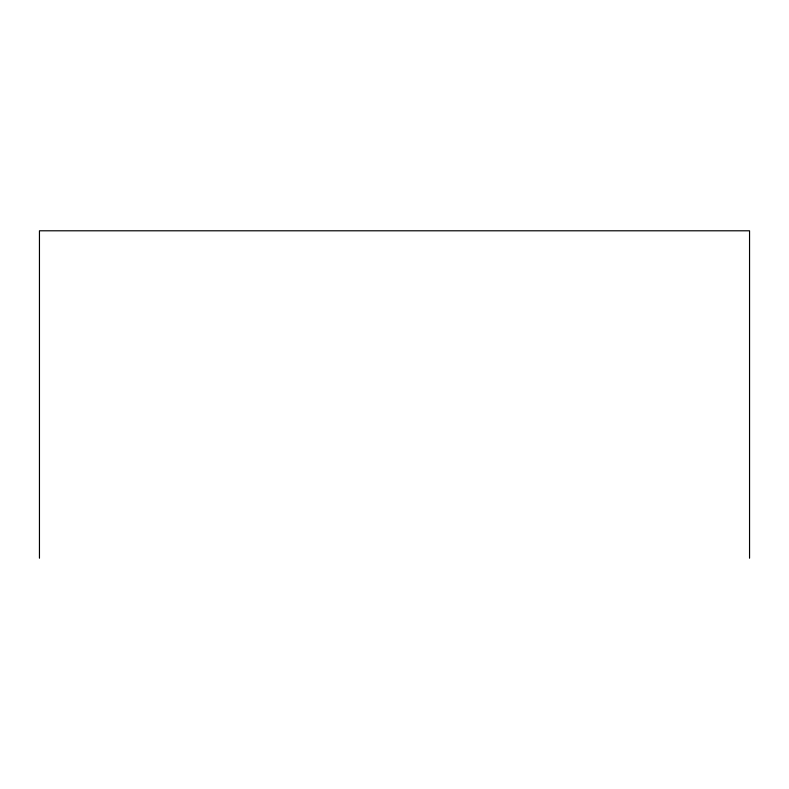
<?xml version="1.0" encoding="UTF-8"?>
<svg xmlns="http://www.w3.org/2000/svg" width="789" height="789" viewBox="0 0 789 789"><rect width="100%" height="100%" fill="white"/><g stroke="black" fill="none" stroke-linecap="round" stroke-linejoin="round"><path stroke-width="1.18" d="M749.55 558.208L749.55 230.792L39.45 230.792L39.45 558.208"/></g></svg>
